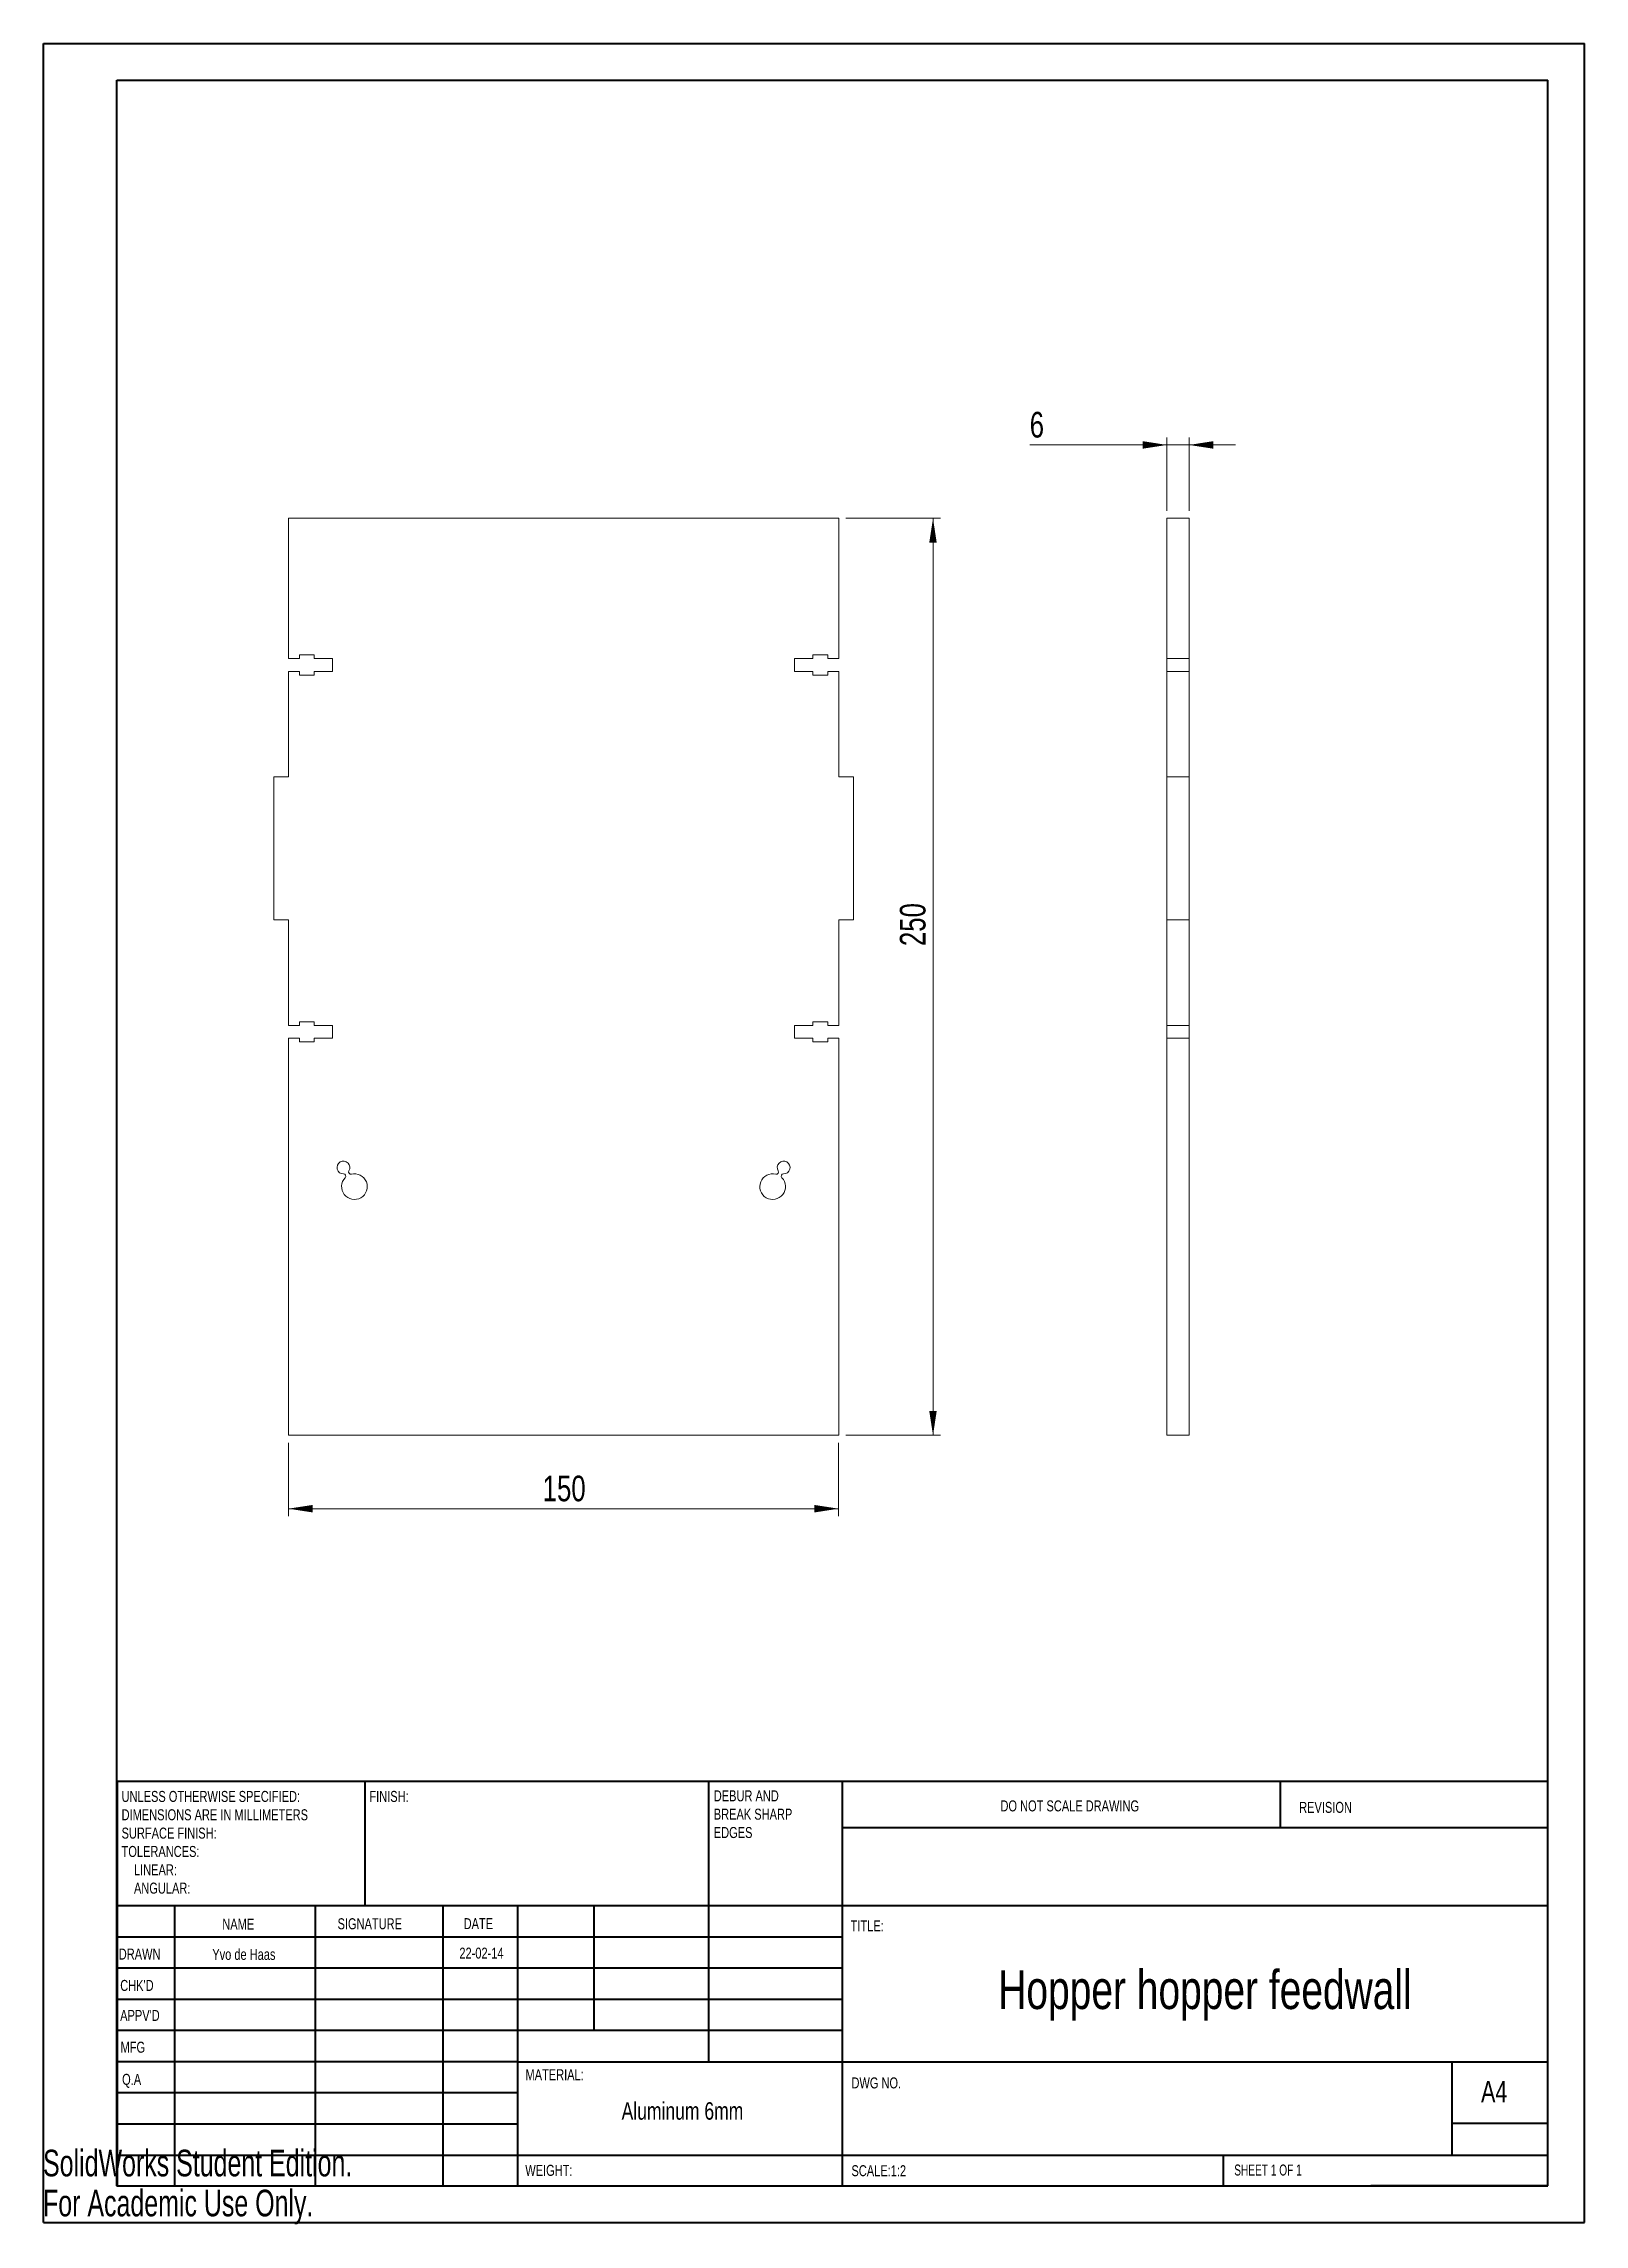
# Model space of a CAD drawing. Header units: millimetres. Extents: x 0 to 210, y 0 to 297.
import ezdxf

# ---------------------------------------------------------------- set-up
doc = ezdxf.new("R2010")
doc.units = ezdxf.units.MM
doc.styles.add('SLDTEXTSTYLE0', font='TXT', dxfattribs={"width": 0.75})
doc.styles.add('SLDTEXTSTYLE1', font='TXT', dxfattribs={"width": 0.6875})
doc.styles.add('SLDTEXTSTYLE2', font='TXT', dxfattribs={"width": 0.7})
doc.dimstyles.new('SLDDIMSTYLE0', dxfattribs={"dimtxt": 3.5, "dimasz": 3.302, "dimexe": 0, "dimexo": 0.0625, "dimgap": 0.875, "dimtad": 1, "dimlfac": 2, "dimrnd": 1e-09, "dimzin": 12, "dimdsep": 46, "dimtxsty": 'SLDTEXTSTYLE0', "dimsah": 1, "dimcen": 0.09, "dimadec": 0, "dimazin": 3, "dimtfac": 1, "dimtofl": 0, "dimtmove": 0, "dimatfit": 3, "dimfxl": 0, "dimfrac": 2, "dimtolj": 1, "dimtzin": 12, "dimarcsym": 0})
doc.dimstyles.new('SLDDIMSTYLE1', dxfattribs={"dimtxt": 3.5, "dimasz": 3.302, "dimexe": 0, "dimexo": 0.0625, "dimgap": 0.875, "dimtad": 1, "dimlfac": 2, "dimrnd": 1e-09, "dimzin": 12, "dimdsep": 46, "dimtxsty": 'SLDTEXTSTYLE0', "dimsah": 1, "dimcen": 0.09, "dimadec": 0, "dimazin": 3, "dimtfac": 1, "dimtmove": 0, "dimatfit": 0, "dimfxl": 0, "dimfrac": 2, "dimtolj": 1, "dimtzin": 12, "dimarcsym": 0})

# ---------------------------------------------------------------- blocks, each defined once
blk = doc.blocks.new('SW_NOTE_0')
at = {"color": 0, "linetype": 'Continuous', "lineweight": 0, "char_height": 1.5, "attachment_point": 1, "style": 'SLDTEXTSTYLE0'}
for s, insert in [('DEBUR AND', (0, 1.93)), ('BREAK SHARP', (0, -0.57)), ('EDGES', (0, -3.07))]:
    blk.add_mtext(s, dxfattribs=dict(at, insert=insert))
blk = doc.blocks.new('SW_NOTE_1')
at = {"color": 0, "linetype": 'Continuous', "lineweight": 0, "char_height": 1.5, "attachment_point": 1, "style": 'SLDTEXTSTYLE0'}
for s, insert in [('UNLESS OTHERWISE SPECIFIED:', (0, 1.93)), ('DIMENSIONS ARE IN MILLIMETERS', (0, -0.57)), ('TOLERANCES:', (0, -5.57)), ('SURFACE FINISH:', (0, -3.07)), ('LINEAR:', (1.69, -8.07)), ('ANGULAR:', (1.69, -10.57))]:
    blk.add_mtext(s, dxfattribs=dict(at, insert=insert))
blk = doc.blocks.new('_D')
at = {"color": 7, "linetype": 'Continuous', "lineweight": 0}
for p, q in [((33.44, 106.51), (33.44, 96.51)), ((108.44, 106.51), (108.44, 96.51)), ((33.44, 97.51), (108.44, 97.51))]:
    blk.add_line(p, q, dxfattribs=at)
for points in [[(33.44, 97.51), (36.74, 97), (36.74, 98.02)], [(108.44, 97.51), (105.14, 98.02), (105.14, 97)]]:
    blk.add_solid(points, dxfattribs=at)
at = {"color": 7, "linetype": 'Continuous', "lineweight": 0, "insert": (68.1, 102.02, 1.55), "char_height": 3.5, "attachment_point": 1, "style": 'SLDTEXTSTYLE0'}
blk.add_mtext('150', dxfattribs=at)
blk = doc.blocks.new('_D_1')
at = {"color": 7, "linetype": 'Continuous', "lineweight": 0}
for p, q in [((109.44, 232.51), (122.3, 232.51)), ((121.3, 107.51), (121.3, 232.51)), ((109.44, 107.51), (122.3, 107.51))]:
    blk.add_line(p, q, dxfattribs=at)
for points in [[(121.3, 232.51), (120.79, 229.21), (121.8, 229.21)], [(121.3, 107.51), (121.8, 110.81), (120.79, 110.81)]]:
    blk.add_solid(points, dxfattribs=at)
at = {"color": 7, "linetype": 'Continuous', "lineweight": 0, "insert": (116.78, 174.2, 1.55), "char_height": 3.5, "attachment_point": 1, "rotation": 90, "style": 'SLDTEXTSTYLE0'}
blk.add_mtext('250', dxfattribs=at)
blk = doc.blocks.new('_D_2')
at = {"color": 7, "linetype": 'Continuous', "lineweight": 0}
for p, q in [((153.19, 242.51), (134.48, 242.51)), ((153.19, 233.51), (153.19, 243.51)), ((153.19, 242.51), (156.19, 242.51)), ((156.19, 233.51), (156.19, 243.51)), ((156.19, 242.51), (162.54, 242.51))]:
    blk.add_line(p, q, dxfattribs=at)
for points in [[(153.19, 242.51), (149.89, 243.02), (149.89, 242)], [(156.19, 242.51), (159.49, 242), (159.49, 243.02)]]:
    blk.add_solid(points, dxfattribs=at)
at = {"color": 7, "linetype": 'Continuous', "lineweight": 0, "insert": (134.48, 247.02, 0.05), "char_height": 3.5, "attachment_point": 1, "style": 'SLDTEXTSTYLE0'}
blk.add_mtext('6', dxfattribs=at)

msp = doc.modelspace()

# ---------------------------------------------------------------- linework, layer by layer
at = {"color": 7, "linetype": 'Continuous', "lineweight": 40}
for p, q in [((0.0788, 0.2148), (0.0788, 297.2148)), ((0.0788, 297.2148), (210.0788, 297.2148)), ((210.0788, 0.2148), (210.0788, 297.2148)), ((210.0788, 292.2148), (210.0788, 297.2148)), ((10.0788, 292.2148), (205.0788, 292.2148)), ((10.0788, 5.2148), (10.0788, 292.2148)), ((205.0788, 5.2148), (205.0788, 292.2148)), ((10.1108, 60.3709), (205.0788, 60.3709)), ((10.1108, 60.3709), (10.1108, 5.1209)), ((43.9108, 43.3709), (43.9108, 60.3709)), ((90.7108, 60.3709), (90.7108, 22.1209)), ((108.9108, 60.3709), (108.9108, 5.1209)), ((168.6788, 54.0898), (168.6788, 60.4648)), ((205.0788, 53.9959), (108.9108, 53.9959)), ((205.0788, 43.3709), (10.1108, 43.3709)), ((17.9108, 43.3709), (17.9108, 5.1209)), ((37.1018, 43.3709), (37.1018, 5.1209)), ((54.5097, 43.3709), (54.5097, 5.1209)), ((64.7108, 5.1209), (64.7108, 43.3709)), ((75.1108, 26.3709), (75.1108, 43.3709)), ((108.9108, 39.1209), (10.1108, 39.1209)), ((108.9108, 34.8709), (10.1108, 34.8709)), ((108.9108, 30.6209), (10.1108, 30.6209)), ((108.9108, 26.3709), (10.1108, 26.3709)), ((64.7108, 22.1209), (10.1108, 22.1209)), ((64.7108, 22.1209), (205.0788, 22.1209)), ((192.0788, 9.4648), (192.0788, 22.2148)), ((64.7108, 17.8709), (10.1108, 17.8709)), ((64.7108, 13.6209), (10.1108, 13.6209)), ((205.0788, 13.7148), (192.0788, 13.7148)), ((10.1108, 9.3709), (205.0788, 9.3709)), ((160.8788, 5.2148), (160.8788, 9.4648)), ((10.0788, 5.2148), (205.0788, 5.2148)), ((205.0788, 5.2148), (180.9883, 5.2148)), ((0.0788, 0.2148), (210.0788, 0.2148))]:
    msp.add_line(p, q, dxfattribs=at)
at = {"color": 7, "linetype": 'Continuous', "lineweight": 15}
for p, q in [((108.4417, 232.5105), (33.4417, 232.5105)), ((33.4417, 232.5105), (33.4417, 213.3855)), ((108.4417, 213.3855), (108.4417, 232.5105)), ((156.1908, 232.5105), (153.1908, 232.5105)), ((153.1908, 213.3855), (153.1908, 232.5105)), ((156.1908, 213.3855), (156.1908, 232.5105)), ((34.9417, 213.3855), (33.4417, 213.3855)), ((33.4417, 211.6355), (34.9417, 211.6355)), ((33.4417, 211.6355), (33.4417, 197.2605)), ((36.9417, 213.8855), (34.9417, 213.8855)), ((34.9417, 213.8855), (34.9417, 213.3855)), ((34.9417, 211.6355), (34.9417, 211.1355)), ((34.9417, 211.1355), (36.9417, 211.1355)), ((36.9417, 213.3855), (36.9417, 213.8855)), ((39.4417, 213.3855), (36.9417, 213.3855)), ((36.9417, 211.1355), (36.9417, 211.6355)), ((36.9417, 211.6355), (39.4417, 211.6355)), ((39.4417, 211.6355), (39.4417, 213.3855)), ((104.9417, 213.3855), (102.4417, 213.3855)), ((102.4417, 213.3855), (102.4417, 211.6355)), ((102.4417, 211.6355), (104.9417, 211.6355)), ((106.9417, 213.8855), (104.9417, 213.8855)), ((104.9417, 213.8855), (104.9417, 213.3855)), ((104.9417, 211.6355), (104.9417, 211.1355)), ((104.9417, 211.1355), (106.9417, 211.1355)), ((106.9417, 213.3855), (106.9417, 213.8855)), ((108.4417, 213.3855), (106.9417, 213.3855)), ((106.9417, 211.1355), (106.9417, 211.6355)), ((106.9417, 211.6355), (108.4417, 211.6355)), ((108.4417, 197.2605), (108.4417, 211.6355)), ((156.1908, 213.3855), (153.1908, 213.3855)), ((153.1908, 213.3855), (153.1908, 211.6355)), ((156.1908, 211.6355), (153.1908, 211.6355)), ((153.1908, 197.2605), (153.1908, 211.6355)), ((156.1908, 213.3855), (156.1908, 211.6355)), ((156.1908, 197.2605), (156.1908, 211.6355)), ((31.4417, 197.2605), (31.4417, 177.7605)), ((33.4417, 197.2605), (31.4417, 197.2605)), ((110.4417, 197.2605), (108.4417, 197.2605)), ((110.4417, 177.7605), (110.4417, 197.2605)), ((156.1908, 197.2605), (153.1908, 197.2605)), ((153.1908, 177.7605), (153.1908, 197.2605)), ((156.1908, 177.7605), (156.1908, 197.2605)), ((31.4417, 177.7605), (33.4417, 177.7605)), ((33.4417, 177.7605), (33.4417, 163.3855)), ((108.4417, 177.7605), (110.4417, 177.7605)), ((108.4417, 163.3855), (108.4417, 177.7605)), ((156.1908, 177.7605), (153.1908, 177.7605)), ((153.1908, 163.3855), (153.1908, 177.7605)), ((156.1908, 163.3855), (156.1908, 177.7605)), ((36.9417, 163.8855), (34.9417, 163.8855)), ((34.9417, 163.8855), (34.9417, 163.3855)), ((36.9417, 163.3855), (36.9417, 163.8855)), ((106.9417, 163.8855), (104.9417, 163.8855)), ((104.9417, 163.8855), (104.9417, 163.3855)), ((106.9417, 163.3855), (106.9417, 163.8855)), ((34.9417, 163.3855), (33.4417, 163.3855)), ((33.4417, 161.6355), (34.9417, 161.6355)), ((33.4417, 161.6355), (33.4417, 107.5105)), ((34.9417, 161.6355), (34.9417, 161.1355)), ((34.9417, 161.1355), (36.9417, 161.1355)), ((39.4417, 163.3855), (36.9417, 163.3855)), ((36.9417, 161.1355), (36.9417, 161.6355)), ((36.9417, 161.6355), (39.4417, 161.6355)), ((39.4417, 161.6355), (39.4417, 163.3855)), ((104.9417, 163.3855), (102.4417, 163.3855)), ((102.4417, 163.3855), (102.4417, 161.6355)), ((102.4417, 161.6355), (104.9417, 161.6355)), ((104.9417, 161.6355), (104.9417, 161.1355)), ((104.9417, 161.1355), (106.9417, 161.1355)), ((108.4417, 163.3855), (106.9417, 163.3855)), ((106.9417, 161.1355), (106.9417, 161.6355)), ((106.9417, 161.6355), (108.4417, 161.6355)), ((108.4417, 107.5105), (108.4417, 161.6355)), ((156.1908, 163.3855), (153.1908, 163.3855)), ((153.1908, 163.3855), (153.1908, 161.6355)), ((156.1908, 161.6355), (153.1908, 161.6355)), ((153.1908, 107.5105), (153.1908, 161.6355)), ((156.1908, 163.3855), (156.1908, 161.6355)), ((156.1908, 107.5105), (156.1908, 161.6355)), ((33.4417, 107.5105), (108.4417, 107.5105)), ((156.1908, 107.5105), (153.1908, 107.5105))]:
    msp.add_line(p, q, dxfattribs=at)
for centre, radius, start, end in [((40.9417, 144.0105), 0.875, 328.797252, 271.202748), ((42.4417, 141.4125), 1.75, 136.027757, 103.972243), ((40.9663, 142.8358), 0.3, 316.027757, 91.202748), ((41.9467, 143.4018), 0.3, 148.797252, 283.972243), ((99.4417, 141.4125), 1.75, 76.027757, 43.972243), ((99.9366, 143.4018), 0.3, 256.027757, 31.202748), ((100.9417, 144.0105), 0.875, 268.797252, 211.202748), ((100.917, 142.8358), 0.3, 88.797252, 223.972243)]:
    msp.add_arc(centre, radius, start, end, dxfattribs=at)

# ---------------------------------------------------------------- block references
at = {"color": 7, "linetype": 'Continuous', "lineweight": 0}
for name, p in [('SW_NOTE_1', (10.7045, 57.1083)), ('SW_NOTE_0', (91.42, 57.1904))]:
    msp.add_blockref(name, p, dxfattribs=at)

# ---------------------------------------------------------------- texts
for s, insert, char_height, attachment_point, style in [('FINISH:', (44.4821, 59.0402), 1.5, 1, 'SLDTEXTSTYLE0'), ('DO NOT SCALE DRAWING', (130.4935, 57.7478), 1.5, 1, 'SLDTEXTSTYLE0'), ('REVISION', (171.2064, 57.5497), 1.5, 1, 'SLDTEXTSTYLE0'), ('NAME', (24.4331, 41.6224), 1.5, 1, 'SLDTEXTSTYLE0'), ('SIGNATURE', (40.1444, 41.6827), 1.5, 1, 'SLDTEXTSTYLE0'), ('DATE', (57.3255, 41.6971), 1.5, 1, 'SLDTEXTSTYLE0'), ('TITLE:', (110.067, 41.3993), 1.5, 1, 'SLDTEXTSTYLE0'), ('DRAWN', (10.323, 37.5506), 1.5, 1, 'SLDTEXTSTYLE0'), ('Yvo de Haas', (27.374, 37.5043), 1.4986, 2, 'SLDTEXTSTYLE0'), ('22-02-14', (59.7545, 37.68), 1.4986, 2, 'SLDTEXTSTYLE0'), ("CHK'D", (10.5213, 33.2753), 1.5, 1, 'SLDTEXTSTYLE0'), ('Hopper hopper feedwall', (158.3699, 34.6008), 5.291667, 2, 'SLDTEXTSTYLE0'), ("APPV'D", (10.5125, 29.1852), 1.5, 1, 'SLDTEXTSTYLE0'), ('MFG', (10.566, 24.8546), 1.5, 1, 'SLDTEXTSTYLE0'), ('MATERIAL:', (65.7567, 21.107), 1.5, 1, 'SLDTEXTSTYLE0'), ('Q.A', (10.7799, 20.4706), 1.5, 1, 'SLDTEXTSTYLE0'), ('DWG NO.', (110.1848, 19.9896), 1.5, 1, 'SLDTEXTSTYLE0'), ('A4', (195.9998, 19.5152), 2.91042, 1, 'SLDTEXTSTYLE0'), ('Aluminum 6mm', (87.1509, 16.6065), 2.38125, 2, 'SLDTEXTSTYLE0'), ('WEIGHT:', (65.7286, 8.0702), 1.4986, 1, 'SLDTEXTSTYLE0'), ('SCALE:1:2', (110.1848, 8.021), 1.5, 1, 'SLDTEXTSTYLE0'), ('SHEET 1 OF 1', (162.3571, 8.1149), 1.5, 1, 'SLDTEXTSTYLE1')]:
    msp.add_mtext(s, dxfattribs=dict(at, insert=insert, char_height=char_height, attachment_point=attachment_point, style=style))
at = {"color": 7, "linetype": 'Continuous', "char_height": 3.633, "attachment_point": 1, "style": 'SLDTEXTSTYLE2'}
for s, insert in [('SolidWorks Student Edition.', (0, 10.1327)), ('For Academic Use Only.', (0, 4.6832))]:
    msp.add_mtext(s, dxfattribs=dict(at, insert=insert))

# ---------------------------------------------------------------- dimensions: what is measured, and where the dimension line sits
at = {"color": 7, "linetype": 'Continuous', "lineweight": 0}
for base, p1, p2, dimstyle, picture, middle in [((156.1908, 242.5105), (153.1908, 232.5105), (156.1908, 232.5105), 'SLDDIMSTYLE1', '_D_2', (137.1908, 242.5105)), ((108.4417, 97.5105), (33.4417, 107.5105), (108.4417, 107.5105), 'SLDDIMSTYLE0', '_D', (73.4012, 97.5105))]:
    dim = msp.add_linear_dim(base=base, p1=p1, p2=p2, dimstyle=dimstyle, dxfattribs=at)
    dim.commit()
    dim.dimension.update_dxf_attribs({"geometry": picture, "text_midpoint": middle, "dimtype": 160})
dim = msp.add_linear_dim(base=(121.2962, 232.5105), p1=(108.4417, 107.5105), p2=(108.4417, 232.5105), angle=90, dimstyle='SLDDIMSTYLE0', dxfattribs=at)
dim.commit()
dim.dimension.update_dxf_attribs({"geometry": '_D_1', "text_midpoint": (121.2962, 179.5021), "dimtype": 160})

doc.saveas('drawing.dxf')
